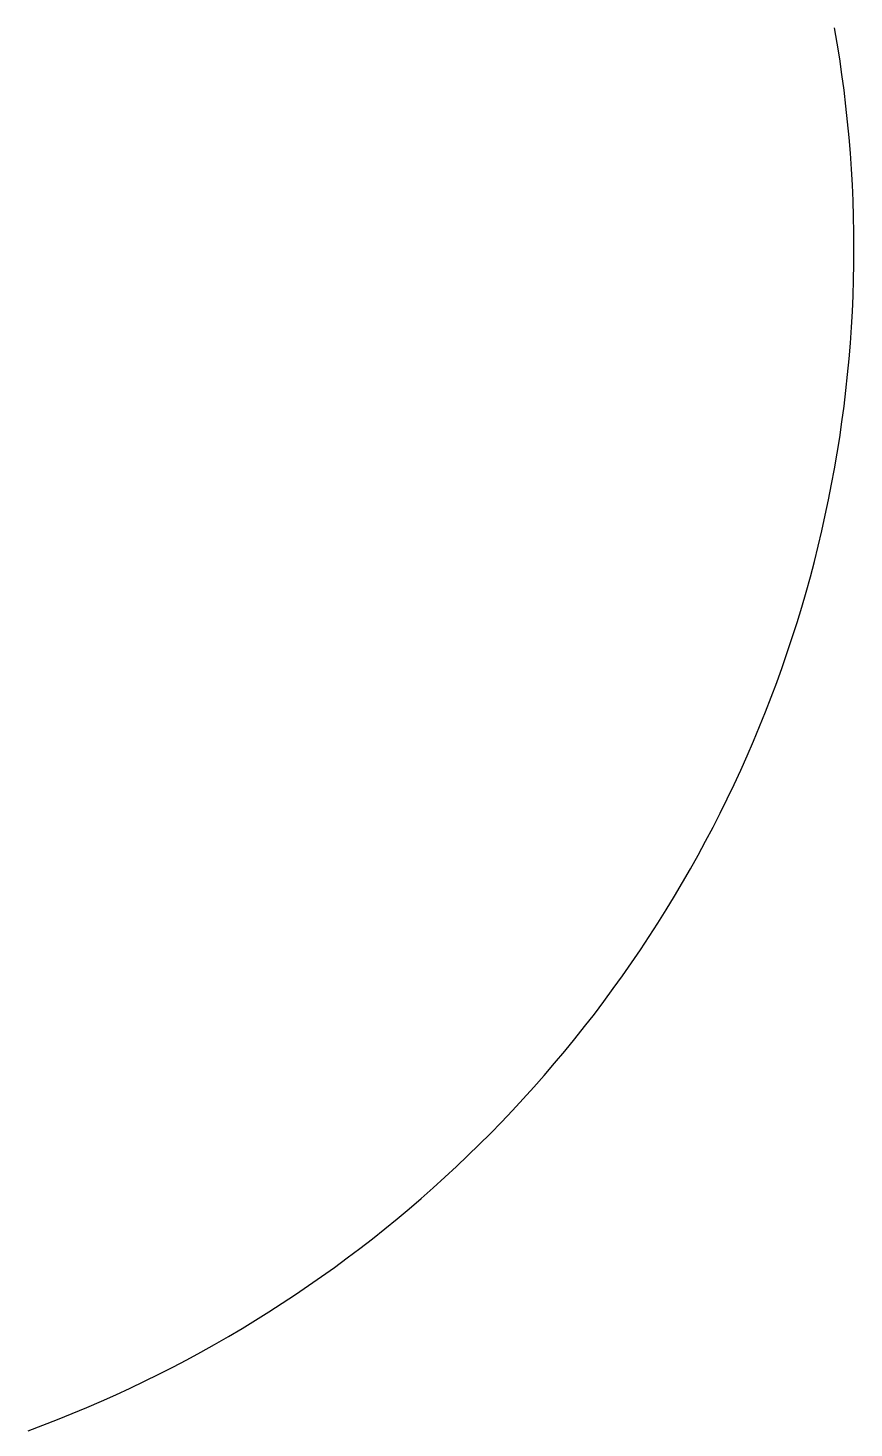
# Model space of a CAD drawing. Header units: metres. Extents: x -136 to 200, y -122 to 130.
# Drawn here: x 167.2 to 200, y 3.2 to 58.7 of the extents above; entities that cross this region are included whole.
import ezdxf

# ---------------------------------------------------------------- set-up
doc = ezdxf.new("R2010")
doc.units = ezdxf.units.M

msp = doc.modelspace()

# ---------------------------------------------------------------- linework, layer by layer
for p, q in [((199.334, 58.1319), (199.228, 58.7511)), ((199.433, 57.5113), (199.334, 58.1319)), ((199.523, 56.8895), (199.433, 57.5113)), ((199.606, 56.2666), (199.523, 56.8895)), ((199.681, 55.6428), (199.606, 56.2666)), ((199.748, 55.0181), (199.681, 55.6428)), ((199.807, 54.3925), (199.748, 55.0181)), ((199.858, 53.7663), (199.807, 54.3925)), ((199.901, 53.1395), (199.858, 53.7663)), ((199.937, 52.5122), (199.901, 53.1395)), ((199.964, 51.8845), (199.937, 52.5122)), ((199.984, 51.2565), (199.964, 51.8845)), ((199.996, 50.6283), (199.984, 51.2565)), ((200, 50), (199.996, 50.6283)), ((199.996, 49.3717), (200, 50)), ((199.984, 48.7435), (199.996, 49.3717)), ((199.964, 48.1155), (199.984, 48.7435)), ((199.937, 47.4878), (199.964, 48.1155)), ((199.901, 46.8605), (199.937, 47.4878)), ((199.858, 46.2337), (199.901, 46.8605)), ((199.807, 45.6075), (199.858, 46.2337)), ((199.748, 44.9819), (199.807, 45.6075)), ((199.681, 44.3572), (199.748, 44.9819)), ((199.606, 43.7334), (199.681, 44.3572)), ((199.523, 43.1105), (199.606, 43.7334)), ((199.433, 42.4887), (199.523, 43.1105)), ((199.334, 41.8681), (199.433, 42.4887)), ((199.228, 41.2489), (199.334, 41.8681)), ((199.114, 40.6309), (199.228, 41.2489)), ((198.993, 40.0145), (199.114, 40.6309)), ((198.863, 39.3997), (198.993, 40.0145)), ((198.726, 38.7865), (198.863, 39.3997)), ((198.582, 38.1751), (198.726, 38.7865)), ((198.429, 37.5655), (198.582, 38.1751)), ((198.269, 36.9579), (198.429, 37.5655)), ((198.101, 36.3524), (198.269, 36.9579)), ((197.926, 35.749), (198.101, 36.3524)), ((197.743, 35.1479), (197.926, 35.749)), ((197.553, 34.5492), (197.743, 35.1479)), ((197.355, 33.9528), (197.553, 34.5492)), ((197.15, 33.359), (197.355, 33.9528)), ((196.937, 32.7679), (197.15, 33.359)), ((196.716, 32.1794), (196.937, 32.7679)), ((196.489, 31.5938), (196.716, 32.1794)), ((196.254, 31.011), (196.489, 31.5938)), ((196.012, 30.4313), (196.254, 31.011)), ((195.762, 29.8547), (196.012, 30.4313)), ((195.505, 29.2812), (195.762, 29.8547)), ((195.241, 28.711), (195.505, 29.2812)), ((194.97, 28.1442), (195.241, 28.711)), ((194.692, 27.5808), (194.97, 28.1442)), ((194.407, 27.021), (194.692, 27.5808)), ((194.115, 26.4648), (194.407, 27.021)), ((193.815, 25.9123), (194.115, 26.4648)), ((193.509, 25.3636), (193.815, 25.9123)), ((193.196, 24.8188), (193.509, 25.3636)), ((192.876, 24.278), (193.196, 24.8188)), ((192.55, 23.7413), (192.876, 24.278)), ((192.216, 23.2087), (192.55, 23.7413)), ((191.876, 22.6803), (192.216, 23.2087)), ((191.53, 22.1562), (191.876, 22.6803)), ((191.177, 21.6366), (191.53, 22.1562)), ((190.451, 20.6107), (190.817, 21.1214)), ((190.817, 21.1214), (191.177, 21.6366)), ((190.078, 20.1048), (190.451, 20.6107)), ((189.7, 19.6035), (190.078, 20.1048)), ((189.314, 19.107), (189.7, 19.6035)), ((188.923, 18.6154), (189.314, 19.107)), ((188.526, 18.1288), (188.923, 18.6154)), ((188.122, 17.6472), (188.526, 18.1288)), ((187.713, 17.1707), (188.122, 17.6472)), ((186.876, 16.2334), (187.297, 16.6994)), ((187.297, 16.6994), (187.713, 17.1707)), ((186.448, 15.7727), (186.876, 16.2334)), ((186.015, 15.3173), (186.448, 15.7727)), ((185.577, 14.8675), (186.015, 15.3173)), ((185.132, 14.4232), (185.577, 14.8675)), ((184.227, 13.5516), (184.683, 13.9846)), ((184.683, 13.9846), (185.132, 14.4232)), ((183.767, 13.1244), (184.227, 13.5516)), ((183.301, 12.703), (183.767, 13.1244)), ((182.353, 11.8779), (182.829, 12.2874)), ((182.829, 12.2874), (183.301, 12.703)), ((181.871, 11.4743), (182.353, 11.8779)), ((181.385, 11.0769), (181.871, 11.4743)), ((180.396, 10.3005), (180.893, 10.6856)), ((180.893, 10.6856), (181.385, 11.0769)), ((179.895, 9.92166), (180.396, 10.3005)), ((178.879, 9.18304), (179.389, 9.54916)), ((179.389, 9.54916), (179.895, 9.92166)), ((178.363, 8.82338), (178.879, 9.18304)), ((177.32, 8.12361), (177.844, 8.47021)), ((177.844, 8.47021), (178.363, 8.82338)), ((176.259, 7.45029), (176.791, 7.78362)), ((176.791, 7.78362), (177.32, 8.12361)), ((175.722, 7.12367), (176.259, 7.45029)), ((174.636, 6.49081), (175.181, 6.80383)), ((175.181, 6.80383), (175.722, 7.12367)), ((173.535, 5.88545), (174.088, 6.18468)), ((174.088, 6.18468), (174.636, 6.49081)), ((172.419, 5.30794), (172.979, 5.59319)), ((172.979, 5.59319), (173.535, 5.88545)), ((171.289, 4.75865), (171.856, 5.02974)), ((171.856, 5.02974), (172.419, 5.30794)), ((170.145, 4.23795), (170.719, 4.49471)), ((170.719, 4.49471), (171.289, 4.75865)), ((168.989, 3.74615), (169.569, 3.98842)), ((169.569, 3.98842), (170.145, 4.23795)), ((167.821, 3.28355), (168.406, 3.51118)), ((168.406, 3.51118), (168.989, 3.74615)), ((167.232, 3.06331), (167.821, 3.28355))]:
    msp.add_line(p, q)

doc.saveas('drawing.dxf')
